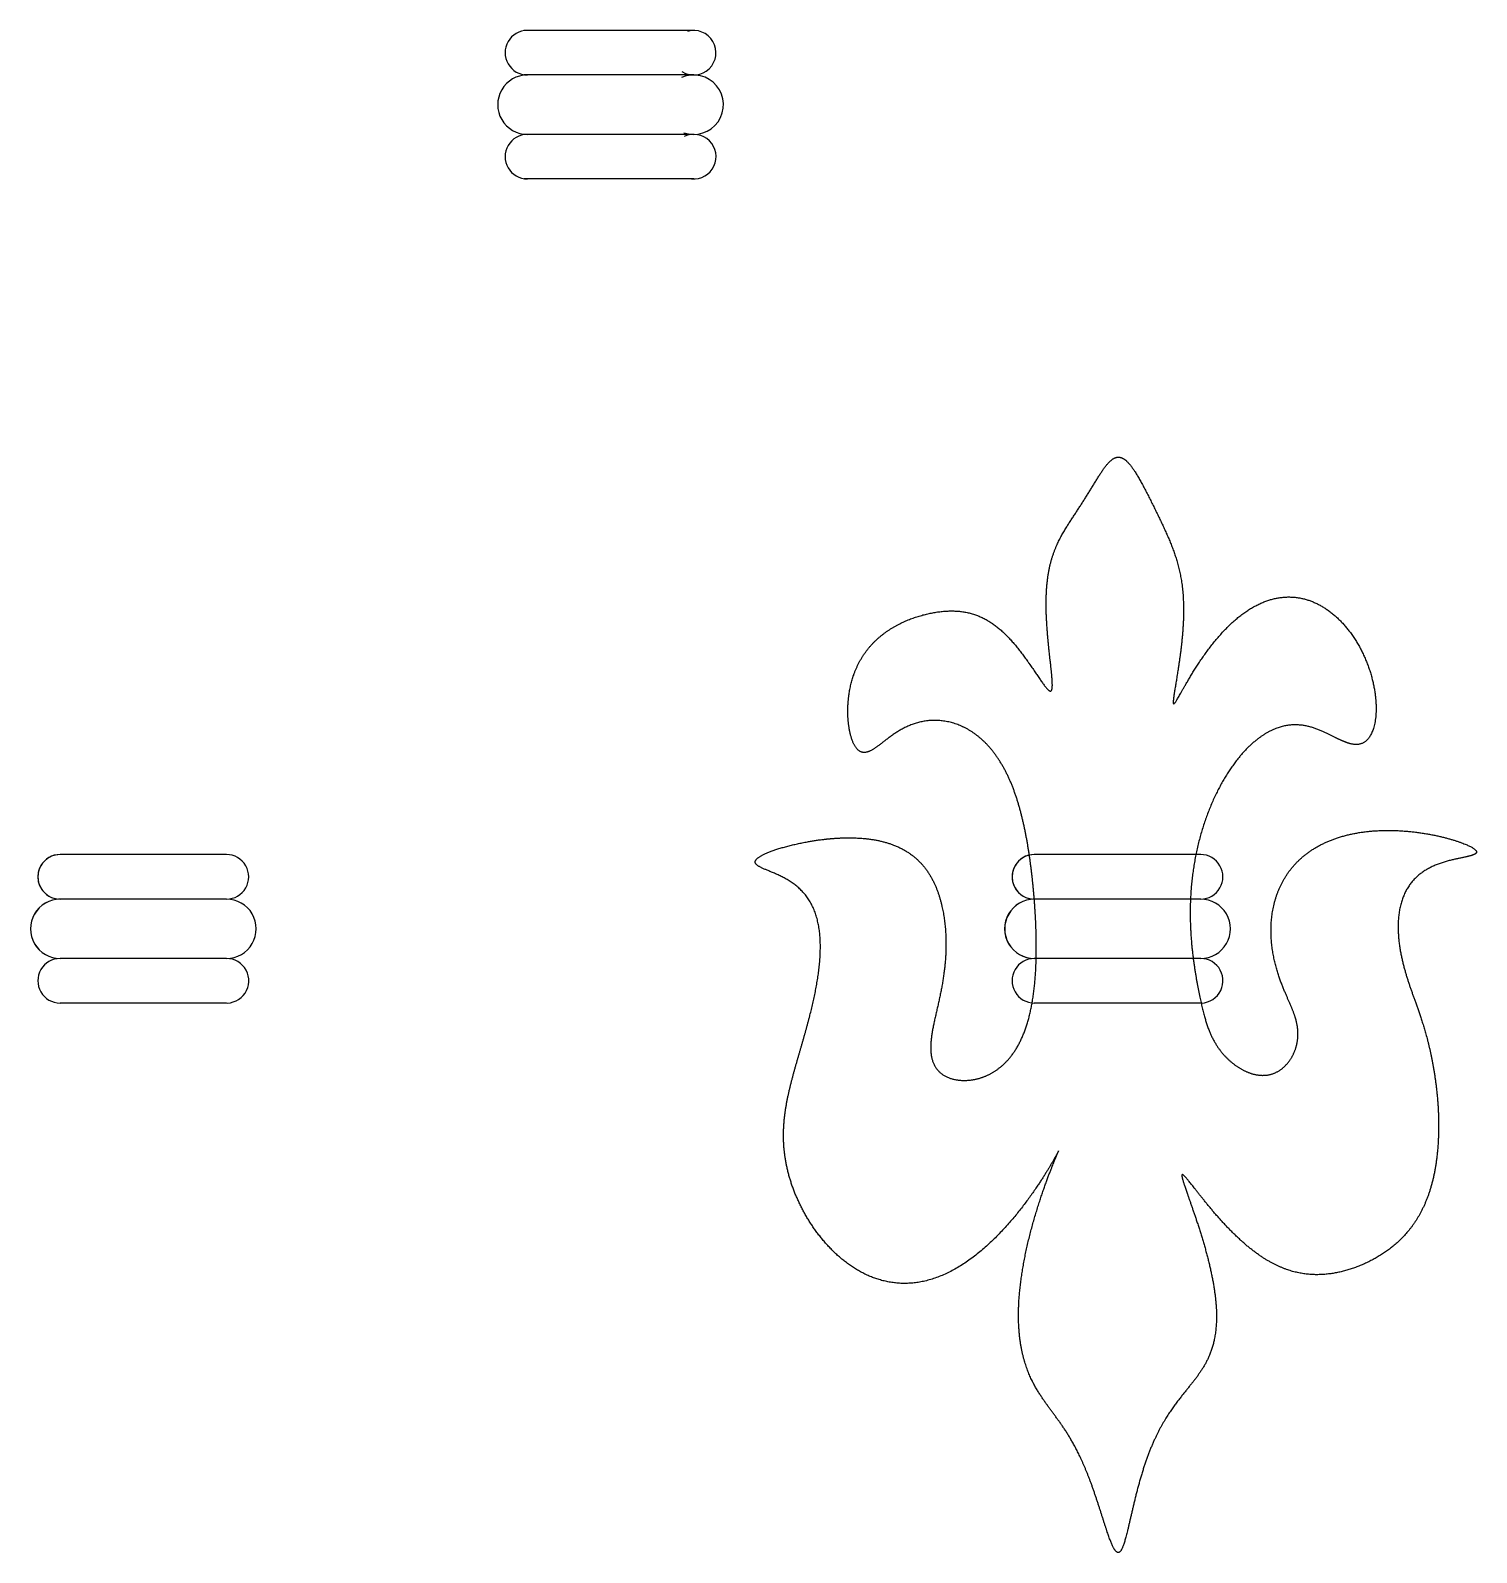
# Model space of a CAD drawing. Header units: millimetres. Extents: x -29.5 to 19.2, y -34.1 to 17.2.
import ezdxf

# ---------------------------------------------------------------- set-up
doc = ezdxf.new("R2010")
doc.units = ezdxf.units.MM
doc.layers.get('0').update_dxf_attribs({"linetype": 'CONTINUOUS'})

msp = doc.modelspace()

# ---------------------------------------------------------------- linework, layer by layer
for p, q in [((-7.137, 17.166), (-12.861, 17.166)), ((-7.137, 17.166), (-12.861, 17.166)), ((-7.137, 17.166), (-12.861, 17.166)), ((-7.137, 15.666), (-12.861, 15.666)), ((-7.137, 15.666), (-12.861, 15.666)), ((-7.137, 15.666), (-12.861, 15.666)), ((-7.137, 13.666), (-12.861, 13.666)), ((-7.137, 13.666), (-12.861, 13.666)), ((-7.137, 13.666), (-12.861, 13.666)), ((-12.737, 13.666), (-12.737, 13.666)), ((-12.737, 13.666), (-12.737, 13.666)), ((-12.737, 13.666), (-12.737, 13.666)), ((-7.137, 12.166), (-12.861, 12.166)), ((-7.137, 12.166), (-12.861, 12.166)), ((-7.137, 12.166), (-12.861, 12.166)), ((-22.869, -10.588), (-28.47, -10.588)), ((-22.869, -10.588), (-28.47, -10.588)), ((9.931, -10.588), (4.33, -10.588)), ((9.931, -10.588), (4.33, -10.588)), ((-22.869, -12.088), (-28.524, -12.09)), ((-22.869, -12.088), (-28.516, -12.088)), ((-22.869, -12.088), (-28.516, -12.088)), ((9.931, -12.088), (4.276, -12.09)), ((9.931, -12.088), (4.284, -12.088)), ((9.931, -12.088), (4.284, -12.088)), ((-22.869, -14.088), (-28.47, -14.088)), ((-22.869, -14.088), (-28.47, -14.088)), ((-22.869, -14.088), (-28.47, -14.088)), ((-28.469, -14.088), (-28.469, -14.088)), ((-28.469, -14.088), (-28.469, -14.088)), ((-28.469, -14.088), (-28.469, -14.088)), ((9.931, -14.088), (4.33, -14.088)), ((9.931, -14.088), (4.33, -14.088)), ((9.931, -14.088), (4.33, -14.088)), ((4.331, -14.088), (4.331, -14.088)), ((4.331, -14.088), (4.331, -14.088)), ((4.331, -14.088), (4.331, -14.088)), ((-22.869, -15.588), (-28.47, -15.588)), ((-22.869, -15.588), (-28.47, -15.588)), ((-22.869, -15.588), (-28.47, -15.588)), ((9.931, -15.588), (4.33, -15.588)), ((9.931, -15.588), (4.33, -15.588)), ((9.931, -15.588), (4.33, -15.588))]:
    msp.add_line(p, q)
for centre, radius, start, end in [((-12.738, 16.416), 0.75, 90, 270.0308), ((-12.738, 16.416), 0.75, 90, 270.0308), ((-12.738, 16.416), 0.75, 90, 270.0308), ((-7.138, 16.416), 0.75, -121.8132, 106.3253), ((-7.138, 16.416), 0.75, -121.8132, 106.3253), ((-7.138, 16.416), 0.75, -121.8132, 106.3253), ((-12.737, 14.666), 1, 90.0308, 270.1049), ((-12.737, 14.666), 1, 90.0308, 270.1049), ((-12.737, 14.666), 1, 90.0308, 270.1049), ((-7.137, 14.666), 1, -109.5288, 114.0376), ((-7.137, 14.666), 1, -109.5288, 114.0376), ((-7.137, 14.666), 1, -109.5288, 114.0376), ((-12.738, 12.916), 0.75, 89.9644, 270.0001), ((-12.738, 12.916), 0.75, 89.9644, 270.0001), ((-12.738, 12.916), 0.75, 89.9644, 270.0001), ((-7.137, 12.916), 0.75, -95.4002, 115.1341), ((-7.137, 12.916), 0.75, -95.4002, 115.1341), ((-7.137, 12.916), 0.75, -95.4002, 115.1341), ((-28.47, -11.338), 0.75, 90, 270.0308), ((-28.47, -11.338), 0.75, 90, 270.0308), ((-28.469, -11.339), 0.751, 90.0904, 270.0154), ((-22.87, -11.338), 0.75, -90.0082, 90), ((-22.87, -11.338), 0.75, -90.0082, 90), ((4.33, -11.338), 0.75, 90, 270.0308), ((4.331, -11.339), 0.751, 90.0904, 270.0154), ((4.33, -11.338), 0.75, 90, 270.0308), ((9.93, -11.338), 0.75, -90.0082, 90), ((9.93, -11.338), 0.75, -90.0082, 90), ((-28.469, -13.088), 1, 90.0308, 270.1049), ((-28.469, -13.088), 1, 90.0308, 270.1049), ((-28.468, -13.089), 0.999, 90.0154, 270.064), ((-22.87, -11.338), 0.75, 269.9918, 270.0389), ((-22.869, -13.088), 1, -90.0006, 90.0153), ((-22.869, -13.088), 1, -90.0006, 90.0153), ((-22.869, -13.088), 1, -90.0006, 90.0153), ((4.331, -13.088), 1, 90.0308, 270.1049), ((4.331, -13.088), 1, 90.0308, 270.1049), ((4.332, -13.089), 0.999, 90.0154, 270.064), ((9.93, -11.338), 0.75, 269.9918, 270.0389), ((9.931, -13.088), 1, -90.0006, 90.0153), ((9.931, -13.088), 1, -90.0006, 90.0153), ((9.931, -13.088), 1, -90.0006, 90.0153), ((-28.47, -14.838), 0.75, 89.9644, 270.0001), ((-28.47, -14.838), 0.75, 89.9644, 270.0001), ((-28.47, -14.838), 0.75, 89.9644, 270.0001), ((-22.869, -14.838), 0.75, -95.4002, 90), ((-22.869, -14.838), 0.75, -95.4002, 90), ((-22.869, -14.838), 0.75, -95.4002, 90), ((4.33, -14.838), 0.75, 89.9644, 270.0001), ((4.33, -14.838), 0.75, 89.9644, 270.0001), ((4.33, -14.838), 0.75, 89.9644, 270.0001), ((9.931, -14.838), 0.75, -95.4002, 90), ((9.931, -14.838), 0.75, -95.4002, 90), ((9.931, -14.838), 0.75, -95.4002, 90)]:
    msp.add_arc(centre, radius, start, end)
msp.add_open_spline([(7.156, -34.095), (7.186, -34.094), (7.244, -34.058), (7.328, -33.901), (7.441, -33.501), (7.603, -32.766), (7.803, -31.909), (8.056, -31.045), (8.364, -30.262), (8.72, -29.598), (9.103, -29.049), (9.487, -28.58), (9.844, -28.143), (10.144, -27.685), (10.361, -27.159), (10.476, -26.538), (10.478, -25.812), (10.369, -24.989), (10.165, -24.102), (9.897, -23.21), (9.619, -22.399), (9.39, -21.761), (9.267, -21.377), (9.295, -21.299), (9.494, -21.528), (9.858, -22.002), (10.357, -22.627), (10.952, -23.293), (11.603, -23.893), (12.276, -24.354), (12.951, -24.644), (13.618, -24.765), (14.272, -24.739), (14.91, -24.595), (15.525, -24.357), (16.106, -24.034), (16.634, -23.62), (17.091, -23.103), (17.46, -22.475), (17.728, -21.736), (17.892, -20.905), (17.959, -20.016), (17.942, -19.115), (17.856, -18.247), (17.721, -17.45), (17.554, -16.747), (17.369, -16.138), (17.176, -15.594), (16.983, -15.067), (16.8, -14.511), (16.647, -13.896), (16.556, -13.223), (16.573, -12.537), (16.743, -11.901), (17.087, -11.378), (17.593, -11.011), (18.195, -10.798), (18.767, -10.687), (19.173, -10.609), (19.298, -10.499), (19.095, -10.332), (18.591, -10.127), (17.855, -9.928), (16.979, -9.786), (16.048, -9.745), (15.133, -9.833), (14.291, -10.066), (13.567, -10.448), (12.993, -10.968), (12.586, -11.604), (12.348, -12.319), (12.268, -13.065), (12.32, -13.794), (12.473, -14.464), (12.686, -15.049), (12.913, -15.548), (13.107, -15.99), (13.221, -16.418), (13.222, -16.861), (13.09, -17.312), (12.827, -17.711), (12.455, -17.984), (12.008, -18.071), (11.534, -17.965), (11.086, -17.711), (10.707, -17.366), (10.422, -16.98), (10.219, -16.569), (10.072, -16.123), (9.948, -15.618), (9.826, -15.029), (9.706, -14.342), (9.607, -13.55), (9.558, -12.658), (9.588, -11.683), (9.727, -10.653), (9.991, -9.607), (10.383, -8.602), (10.886, -7.703), (11.47, -6.972), (12.099, -6.463), (12.736, -6.202), (13.349, -6.185), (13.915, -6.362), (14.424, -6.629), (14.876, -6.861), (15.265, -6.936), (15.582, -6.77), (15.798, -6.343), (15.879, -5.686), (15.794, -4.871), (15.522, -3.992), (15.065, -3.152), (14.447, -2.457), (13.708, -1.994), (12.896, -1.832), (12.064, -1.998), (11.265, -2.475), (10.545, -3.183), (9.941, -3.994), (9.477, -4.757), (9.167, -5.329), (9.009, -5.593), (8.985, -5.489), (9.057, -5.041), (9.179, -4.336), (9.299, -3.492), (9.37, -2.626), (9.359, -1.823), (9.258, -1.106), (9.073, -0.459), (8.821, 0.156), (8.526, 0.773), (8.214, 1.405), (7.904, 2.014), (7.607, 2.513), (7.325, 2.812), (7.056, 2.843), (6.788, 2.605), (6.506, 2.174), (6.197, 1.649), (5.861, 1.119), (5.515, 0.61), (5.193, 0.094), (4.932, -0.482), (4.765, -1.168), (4.705, -1.984), (4.741, -2.888), (4.831, -3.777), (4.923, -4.526), (4.96, -5.017), (4.897, -5.169), (4.709, -4.973), (4.403, -4.513), (4.003, -3.916), (3.538, -3.323), (3.031, -2.844), (2.492, -2.526), (1.919, -2.373), (1.313, -2.364), (0.679, -2.47), (0.035, -2.677), (-0.58, -2.993), (-1.125, -3.433), (-1.557, -4.003), (-1.843, -4.691), (-1.972, -5.449), (-1.958, -6.18), (-1.83, -6.773), (-1.622, -7.133), (-1.359, -7.208), (-1.045, -7.033), (-0.664, -6.713), (-0.203, -6.374), (0.338, -6.126), (0.934, -6.027), (1.547, -6.101), (2.135, -6.349), (2.663, -6.754), (3.11, -7.293), (3.471, -7.942), (3.752, -8.675), (3.965, -9.466), (4.124, -10.294), (4.242, -11.139), (4.328, -11.986), (4.384, -12.825), (4.407, -13.65), (4.391, -14.452), (4.327, -15.222), (4.203, -15.948), (4.005, -16.613), (3.719, -17.193), (3.34, -17.663), (2.876, -18.003), (2.351, -18.193), (1.819, -18.229), (1.351, -18.11), (1.011, -17.849), (0.836, -17.462), (0.817, -16.973), (0.909, -16.409), (1.057, -15.794), (1.204, -15.148), (1.314, -14.486), (1.369, -13.815), (1.357, -13.14), (1.272, -12.473), (1.104, -11.827), (0.83, -11.231), (0.42, -10.719), (-0.149, -10.326), (-0.883, -10.079), (-1.761, -9.989), (-2.718, -10.044), (-3.647, -10.204), (-4.427, -10.418), (-4.951, -10.637), (-5.149, -10.828), (-5.014, -10.981), (-4.632, -11.13), (-4.135, -11.326), (-3.653, -11.618), (-3.265, -12.028), (-3.004, -12.554), (-2.873, -13.178), (-2.855, -13.876), (-2.927, -14.619), (-3.068, -15.385), (-3.257, -16.153), (-3.471, -16.909), (-3.689, -17.644), (-3.888, -18.358), (-4.043, -19.057), (-4.13, -19.758), (-4.124, -20.476), (-4.005, -21.224), (-3.758, -22.001), (-3.372, -22.791), (-2.849, -23.555), (-2.197, -24.232), (-1.432, -24.752), (-0.58, -25.051), (0.33, -25.079), (1.263, -24.815), (2.179, -24.275), (3.035, -23.525), (3.789, -22.668), (4.405, -21.821), (4.852, -21.108), (5.114, -20.635), (5.189, -20.482), (5.098, -20.678), (4.882, -21.199), (4.592, -21.982), (4.289, -22.94), (4.025, -23.981), (3.845, -25.015), (3.771, -25.981), (3.809, -26.839), (3.949, -27.574), (4.174, -28.189), (4.458, -28.705), (4.779, -29.158), (5.116, -29.598), (5.453, -30.079), (5.778, -30.644), (6.082, -31.314), (6.361, -32.072), (6.608, -32.849), (6.822, -33.535), (6.968, -33.916), (7.066, -34.064), (7.127, -34.096), (7.156, -34.095)], degree=5)

doc.saveas('drawing.dxf')
